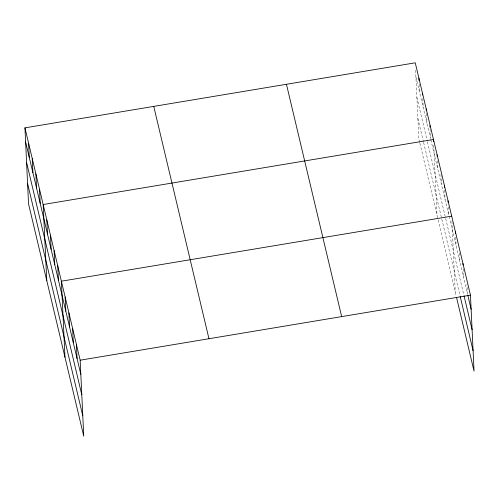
<?xml version="1.0" encoding="UTF-8"?>
<svg xmlns="http://www.w3.org/2000/svg" width="499" height="499" viewBox="0 0 499 499"><rect width="100%" height="100%" fill="white"/><g stroke="black" fill="none" stroke-linecap="round" stroke-linejoin="round"><path stroke-width="0.37" stroke-dasharray="2.5 1.87" d="M415.923 76.989L430.5 138.329L430.076 129.372M430.843 139.789L448.72 215L448.295 206.043M449.063 216.46L467.382 293.524L466.958 284.567M416.883 97.392L427.294 141.205M427.468 141.934L445.513 217.87M445.688 218.606L463.87 295.115M417.875 118.406L423.426 141.772M423.601 142.502L441.646 218.443M441.821 219.173L460.034 295.82M419.703 142.458L418.836 138.809L415.567 69.529M419.877 143.188L437.922 219.13M438.097 219.859L456.173 295.907M463.203 268.774L463.627 277.725M459.448 252.974L459.872 261.931M455.693 237.175L456.117 246.132M451.938 221.375L455.275 292.146M444.615 189.963L445.077 199.662M440.973 174.625L441.428 184.331M437.398 160.784L437.785 168.993M433.756 145.452L437.055 215.481M426.396 113.292L426.851 122.991M422.784 98.702L423.208 107.659M419.179 84.119L419.565 92.327"/><path stroke-width="0.75" d="M24.95 127.856L80.164 360.191L83.745 436.188L28.537 203.854L24.95 127.856L415.255 62.812L470.463 295.146L474.05 371.144L456.529 297.416M451.695 216.154L61.389 281.199L64.976 357.197M80.164 360.191L470.463 295.146M467.738 295.028L471.137 309.324M464.051 295.87L472.098 329.727M460.215 296.574L473.089 350.741M286.451 84.275L341.665 316.609M153.748 106.393L208.962 338.727M25.617 142.04L80.832 374.375M26.578 162.437L81.792 394.771M27.57 183.457L82.784 415.792M462.96 263.547L463.028 265.038M455.45 231.948L455.518 233.445M448.052 200.816L448.121 202.313M444.403 185.485L444.509 187.724M437.118 154.815L437.186 156.306M433.581 141.722L433.475 139.483L43.17 204.528L46.756 280.525M429.901 125.642L429.97 127.133M426.183 108.813L426.258 110.304M422.541 93.481L422.609 94.972M418.898 78.143L419.004 80.383M76.409 344.391L77.077 358.575M72.654 328.591L73.322 342.776M68.899 312.798L69.567 326.976M65.144 296.999L65.812 311.176M57.747 265.867L58.414 280.045M54.104 250.529L54.771 264.713M50.461 235.197L51.129 249.375M46.812 219.866L47.486 234.043M39.527 189.196L40.194 203.374M35.884 173.858L36.552 188.042M32.235 158.526L32.909 172.704M28.593 143.194L29.26 157.372"/></g></svg>
